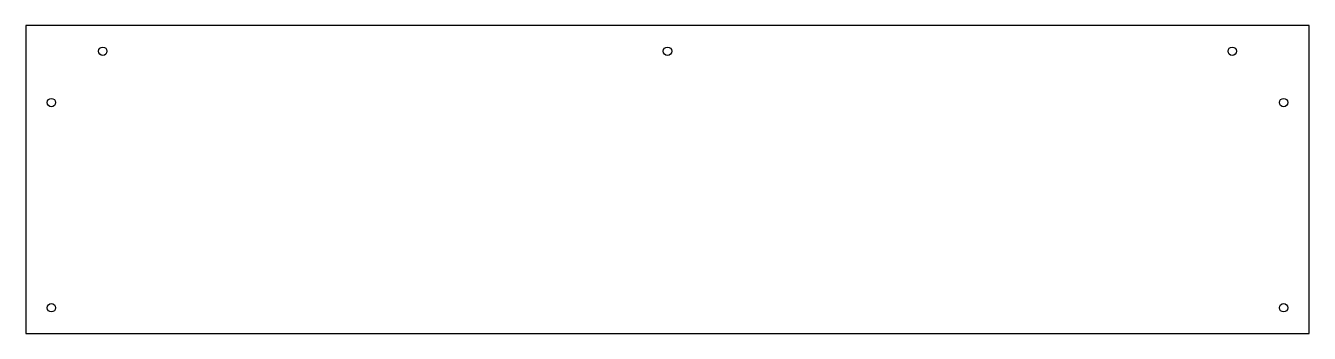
# Model space of a CAD drawing. Header units: millimetres. Extents: x -195 to 305, y 55 to 175.
import ezdxf

# ---------------------------------------------------------------- set-up
doc = ezdxf.new("R2010")
doc.units = ezdxf.units.MM
doc.layers.get('0').update_dxf_attribs({"linetype": 'CONTINUOUS'})

msp = doc.modelspace()

# ---------------------------------------------------------------- linework, layer by layer
msp.add_lwpolyline([(-195, 175), (-195, 55), (305, 55), (305, 175)], close=True)
for centre in [(-165, 165), (55, 165), (275, 165), (-185, 145), (295, 145), (-185, 65), (295, 65)]:
    msp.add_circle(centre, 1.65)

doc.saveas('drawing.dxf')
